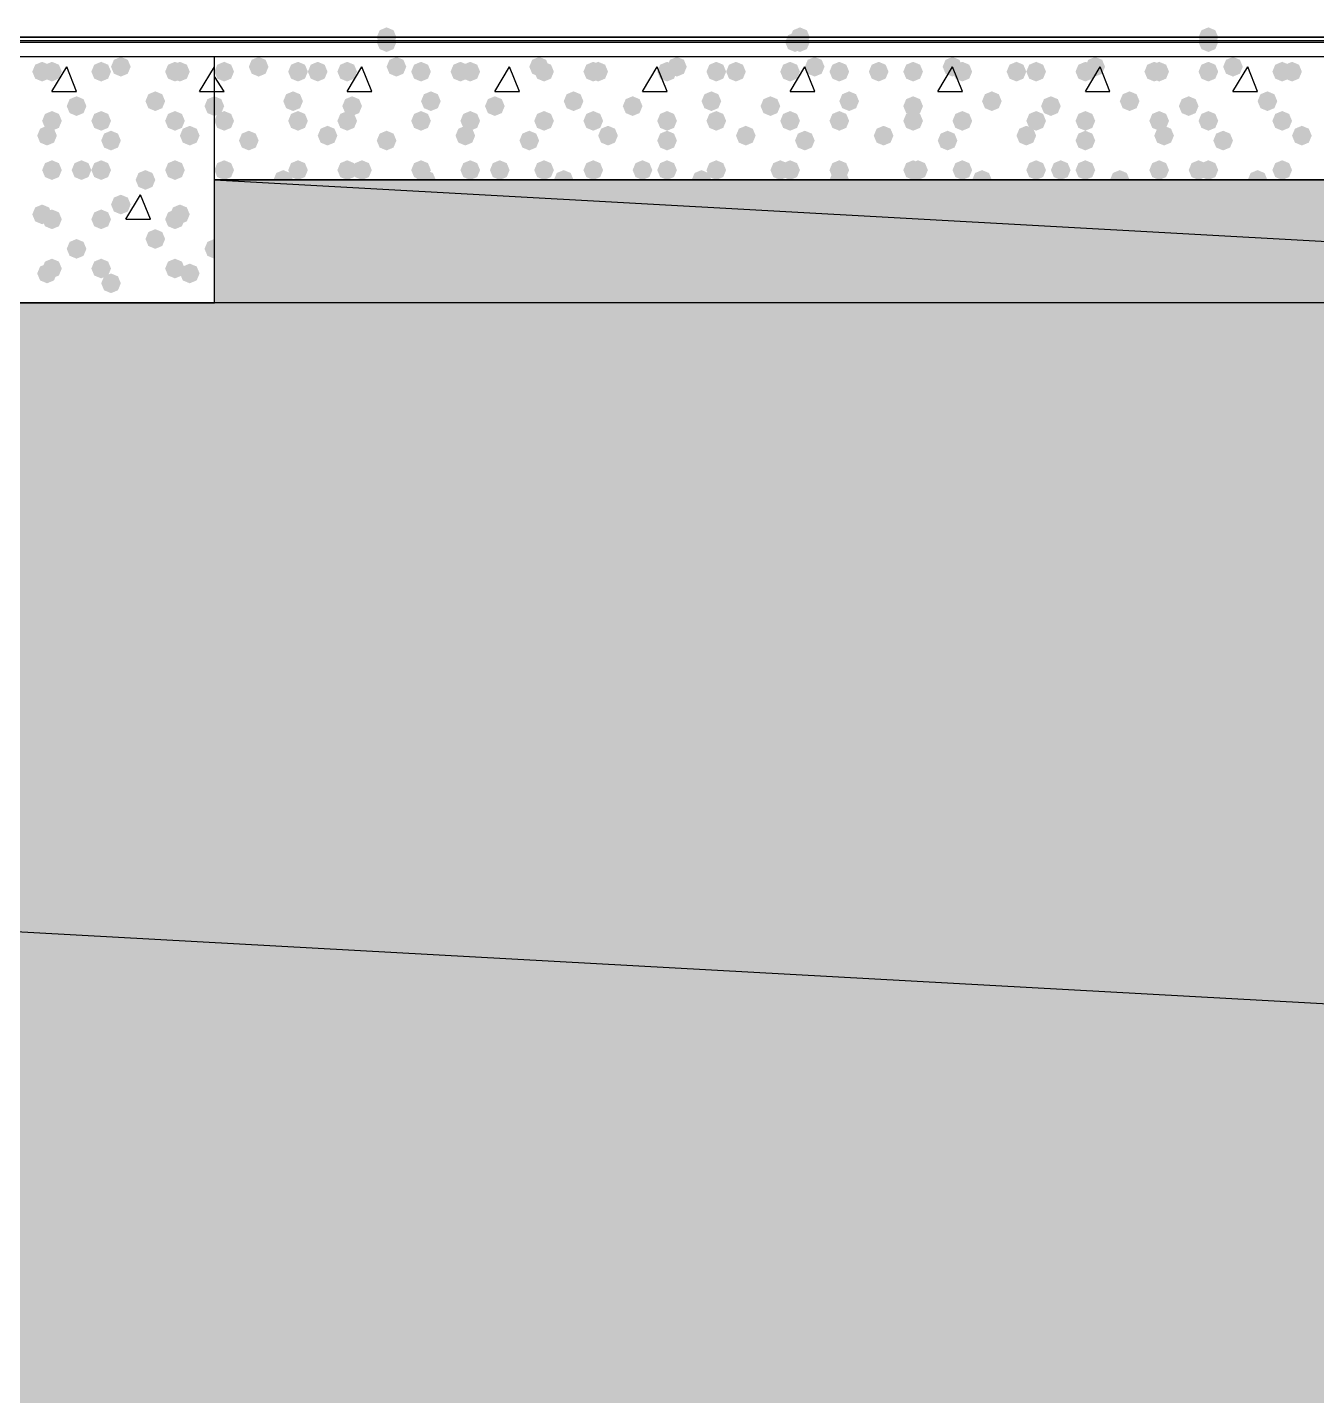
# Model space of a CAD drawing. Header units: millimetres. Extents: x 0 to 420, y 0 to 297.
# Drawn here: x 130.77 to 141.86, y 232.11 to 243.88 of the extents above; entities that cross this region are included whole.
import ezdxf

# ---------------------------------------------------------------- set-up
doc = ezdxf.new("R2010")
doc.units = ezdxf.units.MM
doc.layers.get('0').update_dxf_attribs({"linetype": 'CONTINUOUS'})

msp = doc.modelspace()

# ---------------------------------------------------------------- hatches: boundary and pattern name
at = {"true_color": 0x0000fe}
for points in [[(133.942667, 243.797667), (133.917796, 243.737871), (133.858, 243.713), (133.798204, 243.737871), (133.773333, 243.797667), (133.798204, 243.857462), (133.858, 243.882333), (133.917796, 243.857463)], [(137.498667, 243.797667), (137.473796, 243.737871), (137.414, 243.713), (137.354204, 243.737871), (137.329333, 243.797667), (137.354204, 243.857462), (137.414, 243.882333), (137.473796, 243.857463)], [(141.012333, 243.797667), (140.987462, 243.737871), (140.927667, 243.713), (140.867871, 243.737871), (140.843, 243.797667), (140.867871, 243.857462), (140.927667, 243.882333), (140.987462, 243.857463)], [(133.942667, 243.755333), (133.917796, 243.695537), (133.858, 243.670667), (133.798204, 243.695537), (133.773333, 243.755333), (133.798204, 243.815129), (133.858, 243.84), (133.917796, 243.815129)], [(133.942667, 243.755333), (133.917796, 243.695537), (133.858, 243.670667), (133.798204, 243.695537), (133.773333, 243.755333), (133.798204, 243.815129), (133.858, 243.84), (133.917796, 243.815129)], [(133.942667, 243.755333), (133.917796, 243.695537), (133.858, 243.670667), (133.798204, 243.695537), (133.773333, 243.755333), (133.798204, 243.815129), (133.858, 243.84), (133.917796, 243.815129)], [(137.456333, 243.755333), (137.431463, 243.695537), (137.371667, 243.670667), (137.311871, 243.695537), (137.287, 243.755333), (137.311871, 243.815129), (137.371667, 243.84), (137.431462, 243.815129)], [(137.498667, 243.755333), (137.473796, 243.695537), (137.414, 243.670667), (137.354204, 243.695537), (137.329333, 243.755333), (137.354204, 243.815129), (137.414, 243.84), (137.473796, 243.815129)], [(137.498667, 243.755333), (137.473796, 243.695537), (137.414, 243.670667), (137.354204, 243.695537), (137.329333, 243.755333), (137.354204, 243.815129), (137.414, 243.84), (137.473796, 243.815129)], [(141.012333, 243.755333), (140.987462, 243.695537), (140.927667, 243.670667), (140.867871, 243.695537), (140.843, 243.755333), (140.867871, 243.815129), (140.927667, 243.84), (140.987462, 243.815129)], [(141.012333, 243.755333), (140.987462, 243.695537), (140.927667, 243.670667), (140.867871, 243.695537), (140.843, 243.755333), (140.867871, 243.815129), (140.927667, 243.84), (140.987462, 243.815129)], [(141.012333, 243.755333), (140.987462, 243.695537), (140.927667, 243.670667), (140.867871, 243.695537), (140.843, 243.755333), (140.867871, 243.815129), (140.927667, 243.84), (140.987462, 243.815129)]]:
    msp.add_hatch(color=0, dxfattribs=at).paths.add_polyline_path(points, flags=0)
at = {"true_color": 0x000007}
h = msp.add_hatch(color=0, dxfattribs=at)
h.paths.add_polyline_path([(31.284333, 243.755333), (379.73, 243.755333)], flags=0)
h.paths.add_polyline_path([(379.73, 243.755333), (31.284333, 243.755333)], flags=0)
for points in [[(131.656667, 243.543667), (131.631796, 243.483871), (131.572, 243.459), (131.512204, 243.483871), (131.487333, 243.543667), (131.512204, 243.603462), (131.572, 243.628333), (131.631796, 243.603463)], [(130.979333, 243.501333), (130.954462, 243.441537), (130.894667, 243.416667), (130.834871, 243.441537), (130.81, 243.501333), (130.834871, 243.561129), (130.894667, 243.586), (130.954462, 243.561129)], [(131.064, 243.501333), (131.039129, 243.441537), (130.979333, 243.416667), (130.919538, 243.441537), (130.894667, 243.501333), (130.919537, 243.561129), (130.979333, 243.586), (131.039129, 243.561129)], [(131.487333, 243.501333), (131.462463, 243.441537), (131.402667, 243.416667), (131.342871, 243.441537), (131.318, 243.501333), (131.342871, 243.561129), (131.402667, 243.586), (131.462462, 243.561129)], [(132.122333, 243.501333), (132.097463, 243.441537), (132.037667, 243.416667), (131.977871, 243.441537), (131.953, 243.501333), (131.977871, 243.561129), (132.037667, 243.586), (132.097462, 243.561129)], [(132.164667, 243.501333), (132.139796, 243.441537), (132.08, 243.416667), (132.020204, 243.441537), (131.995333, 243.501333), (132.020204, 243.561129), (132.08, 243.586), (132.139796, 243.561129)], [(131.275667, 243.205), (131.250796, 243.145204), (131.191, 243.120333), (131.131204, 243.145204), (131.106333, 243.205), (131.131204, 243.264796), (131.191, 243.289667), (131.250796, 243.264796)], [(131.953, 243.247333), (131.928129, 243.187537), (131.868333, 243.162667), (131.808538, 243.187537), (131.783667, 243.247333), (131.808537, 243.307129), (131.868333, 243.332), (131.928129, 243.307129)], [(132.461, 243.205), (132.436129, 243.145204), (132.376333, 243.120333), (132.316538, 243.145204), (132.291667, 243.205), (132.316537, 243.264796), (132.376333, 243.289667), (132.436129, 243.264796)], [(131.064, 243.078), (131.039129, 243.018204), (130.979333, 242.993333), (130.919538, 243.018204), (130.894667, 243.078), (130.919537, 243.137796), (130.979333, 243.162667), (131.039129, 243.137796)], [(131.487333, 243.078), (131.462463, 243.018204), (131.402667, 242.993333), (131.342871, 243.018204), (131.318, 243.078), (131.342871, 243.137796), (131.402667, 243.162667), (131.462462, 243.137796)], [(132.122333, 243.078), (132.097463, 243.018204), (132.037667, 242.993333), (131.977871, 243.018204), (131.953, 243.078), (131.977871, 243.137796), (132.037667, 243.162667), (132.097462, 243.137796)], [(131.021667, 242.951), (130.996796, 242.891204), (130.937, 242.866333), (130.877204, 242.891204), (130.852333, 242.951), (130.877204, 243.010796), (130.937, 243.035667), (130.996796, 243.010796)], [(132.249333, 242.951), (132.224463, 242.891204), (132.164667, 242.866333), (132.104871, 242.891204), (132.08, 242.951), (132.104871, 243.010796), (132.164667, 243.035667), (132.224462, 243.010796)], [(131.572, 242.908667), (131.547129, 242.848871), (131.487333, 242.824), (131.427538, 242.848871), (131.402667, 242.908667), (131.427537, 242.968462), (131.487333, 242.993333), (131.547129, 242.968463)], [(131.064, 242.654667), (131.039129, 242.594871), (130.979333, 242.57), (130.919538, 242.594871), (130.894667, 242.654667), (130.919537, 242.714462), (130.979333, 242.739333), (131.039129, 242.714463)], [(131.318, 242.654667), (131.293129, 242.594871), (131.233333, 242.57), (131.173537, 242.594871), (131.148667, 242.654667), (131.173537, 242.714462), (131.233333, 242.739333), (131.293129, 242.714463)], [(131.487333, 242.654667), (131.462463, 242.594871), (131.402667, 242.57), (131.342871, 242.594871), (131.318, 242.654667), (131.342871, 242.714462), (131.402667, 242.739333), (131.462462, 242.714463)], [(132.122333, 242.654667), (132.097463, 242.594871), (132.037667, 242.57), (131.977871, 242.594871), (131.953, 242.654667), (131.977871, 242.714462), (132.037667, 242.739333), (132.097462, 242.714463)], [(131.868333, 242.57), (131.843463, 242.510204), (131.783667, 242.485333), (131.723871, 242.510204), (131.699, 242.57), (131.723871, 242.629796), (131.783667, 242.654667), (131.843462, 242.629796)], [(131.656667, 242.358333), (131.631796, 242.298537), (131.572, 242.273667), (131.512204, 242.298537), (131.487333, 242.358333), (131.512204, 242.418129), (131.572, 242.443), (131.631796, 242.418129)], [(130.979333, 242.273667), (130.954462, 242.213871), (130.894667, 242.189), (130.834871, 242.213871), (130.81, 242.273667), (130.834871, 242.333462), (130.894667, 242.358333), (130.954462, 242.333463)], [(132.164667, 242.273667), (132.139796, 242.213871), (132.08, 242.189), (132.020204, 242.213871), (131.995333, 242.273667), (132.020204, 242.333462), (132.08, 242.358333), (132.139796, 242.333463)], [(131.064, 242.231333), (131.039129, 242.171537), (130.979333, 242.146667), (130.919538, 242.171537), (130.894667, 242.231333), (130.919537, 242.291129), (130.979333, 242.316), (131.039129, 242.291129)], [(131.487333, 242.231333), (131.462463, 242.171537), (131.402667, 242.146667), (131.342871, 242.171537), (131.318, 242.231333), (131.342871, 242.291129), (131.402667, 242.316), (131.462462, 242.291129)], [(132.122333, 242.231333), (132.097463, 242.171537), (132.037667, 242.146667), (131.977871, 242.171537), (131.953, 242.231333), (131.977871, 242.291129), (132.037667, 242.316), (132.097462, 242.291129)], [(131.953, 242.062), (131.928129, 242.002204), (131.868333, 241.977333), (131.808538, 242.002204), (131.783667, 242.062), (131.808537, 242.121796), (131.868333, 242.146667), (131.928129, 242.121796)], [(131.275667, 241.977333), (131.250796, 241.917537), (131.191, 241.892667), (131.131204, 241.917537), (131.106333, 241.977333), (131.131204, 242.037129), (131.191, 242.062), (131.250796, 242.037129)], [(132.461, 241.977333), (132.436129, 241.917537), (132.376333, 241.892667), (132.316538, 241.917537), (132.291667, 241.977333), (132.316537, 242.037129), (132.376333, 242.062), (132.436129, 242.037129)], [(131.021667, 241.765667), (130.996796, 241.705871), (130.937, 241.681), (130.877204, 241.705871), (130.852333, 241.765667), (130.877204, 241.825462), (130.937, 241.850333), (130.996796, 241.825463)], [(131.064, 241.808), (131.039129, 241.748204), (130.979333, 241.723333), (130.919538, 241.748204), (130.894667, 241.808), (130.919537, 241.867796), (130.979333, 241.892667), (131.039129, 241.867796)], [(131.487333, 241.808), (131.462463, 241.748204), (131.402667, 241.723333), (131.342871, 241.748204), (131.318, 241.808), (131.342871, 241.867796), (131.402667, 241.892667), (131.462462, 241.867796)], [(132.122333, 241.808), (132.097463, 241.748204), (132.037667, 241.723333), (131.977871, 241.748204), (131.953, 241.808), (131.977871, 241.867796), (132.037667, 241.892667), (132.097462, 241.867796)], [(132.249333, 241.765667), (132.224463, 241.705871), (132.164667, 241.681), (132.104871, 241.705871), (132.08, 241.765667), (132.104871, 241.825462), (132.164667, 241.850333), (132.224462, 241.825463)], [(131.572, 241.681), (131.547129, 241.621204), (131.487333, 241.596333), (131.427538, 241.621204), (131.402667, 241.681), (131.427537, 241.740796), (131.487333, 241.765667), (131.547129, 241.740796)]]:
    msp.add_hatch(color=0, dxfattribs=at).paths.add_polyline_path(points, flags=0)
at = {"true_color": 0x000008}
for points in [[(132.842, 243.543667), (132.817129, 243.483871), (132.757333, 243.459), (132.697538, 243.483871), (132.672667, 243.543667), (132.697537, 243.603462), (132.757333, 243.628333), (132.817129, 243.603463)], [(134.027333, 243.543667), (134.002463, 243.483871), (133.942667, 243.459), (133.882871, 243.483871), (133.858, 243.543667), (133.882871, 243.603462), (133.942667, 243.628333), (134.002462, 243.603463)], [(135.255, 243.543667), (135.230129, 243.483871), (135.170333, 243.459), (135.110537, 243.483871), (135.085667, 243.543667), (135.110537, 243.603462), (135.170333, 243.628333), (135.230129, 243.603463)], [(136.440333, 243.543667), (136.415463, 243.483871), (136.355667, 243.459), (136.295871, 243.483871), (136.271, 243.543667), (136.295871, 243.603462), (136.355667, 243.628333), (136.415462, 243.603463)], [(137.625667, 243.543667), (137.600796, 243.483871), (137.541, 243.459), (137.481204, 243.483871), (137.456333, 243.543667), (137.481204, 243.603462), (137.541, 243.628333), (137.600796, 243.603463)], [(138.811, 243.543667), (138.786129, 243.483871), (138.726333, 243.459), (138.666538, 243.483871), (138.641667, 243.543667), (138.666537, 243.603462), (138.726333, 243.628333), (138.786129, 243.603463)], [(140.038667, 243.543667), (140.013796, 243.483871), (139.954, 243.459), (139.894204, 243.483871), (139.869333, 243.543667), (139.894204, 243.603462), (139.954, 243.628333), (140.013796, 243.603463)], [(141.224, 243.543667), (141.199129, 243.483871), (141.139333, 243.459), (141.079537, 243.483871), (141.054667, 243.543667), (141.079537, 243.603462), (141.139333, 243.628333), (141.199129, 243.603463)], [(132.545667, 243.501333), (132.520796, 243.441537), (132.461, 243.416667), (132.401204, 243.441537), (132.376333, 243.501333), (132.401204, 243.561129), (132.461, 243.586), (132.520796, 243.561129)], [(133.180667, 243.501333), (133.155796, 243.441537), (133.096, 243.416667), (133.036204, 243.441537), (133.011333, 243.501333), (133.036204, 243.561129), (133.096, 243.586), (133.155796, 243.561129)], [(133.35, 243.501333), (133.325129, 243.441537), (133.265333, 243.416667), (133.205537, 243.441537), (133.180667, 243.501333), (133.205537, 243.561129), (133.265333, 243.586), (133.325129, 243.561129)], [(133.604, 243.501333), (133.579129, 243.441537), (133.519333, 243.416667), (133.459538, 243.441537), (133.434667, 243.501333), (133.459537, 243.561129), (133.519333, 243.586), (133.579129, 243.561129)], [(134.239, 243.501333), (134.214129, 243.441537), (134.154333, 243.416667), (134.094538, 243.441537), (134.069667, 243.501333), (134.094537, 243.561129), (134.154333, 243.586), (134.214129, 243.561129)], [(134.577667, 243.501333), (134.552796, 243.441537), (134.493, 243.416667), (134.433204, 243.441537), (134.408333, 243.501333), (134.433204, 243.561129), (134.493, 243.586), (134.552796, 243.561129)], [(134.662333, 243.501333), (134.637463, 243.441537), (134.577667, 243.416667), (134.517871, 243.441537), (134.493, 243.501333), (134.517871, 243.561129), (134.577667, 243.586), (134.637462, 243.561129)], [(135.297333, 243.501333), (135.272463, 243.441537), (135.212667, 243.416667), (135.152871, 243.441537), (135.128, 243.501333), (135.152871, 243.561129), (135.212667, 243.586), (135.272462, 243.561129)], [(135.720667, 243.501333), (135.695796, 243.441537), (135.636, 243.416667), (135.576204, 243.441537), (135.551333, 243.501333), (135.576204, 243.561129), (135.636, 243.586), (135.695796, 243.561129)], [(135.763, 243.501333), (135.738129, 243.441537), (135.678333, 243.416667), (135.618538, 243.441537), (135.593667, 243.501333), (135.618537, 243.561129), (135.678333, 243.586), (135.738129, 243.561129)], [(136.355667, 243.501333), (136.330796, 243.441537), (136.271, 243.416667), (136.211204, 243.441537), (136.186333, 243.501333), (136.211204, 243.561129), (136.271, 243.586), (136.330796, 243.561129)], [(136.779, 243.501333), (136.754129, 243.441537), (136.694333, 243.416667), (136.634537, 243.441537), (136.609667, 243.501333), (136.634537, 243.561129), (136.694333, 243.586), (136.754129, 243.561129)], [(136.948333, 243.501333), (136.923463, 243.441537), (136.863667, 243.416667), (136.803871, 243.441537), (136.779, 243.501333), (136.803871, 243.561129), (136.863667, 243.586), (136.923462, 243.561129)], [(137.414, 243.501333), (137.389129, 243.441537), (137.329333, 243.416667), (137.269538, 243.441537), (137.244667, 243.501333), (137.269537, 243.561129), (137.329333, 243.586), (137.389129, 243.561129)], [(137.837333, 243.501333), (137.812463, 243.441537), (137.752667, 243.416667), (137.692871, 243.441537), (137.668, 243.501333), (137.692871, 243.561129), (137.752667, 243.586), (137.812462, 243.561129)], [(138.176, 243.501333), (138.151129, 243.441537), (138.091333, 243.416667), (138.031538, 243.441537), (138.006667, 243.501333), (138.031537, 243.561129), (138.091333, 243.586), (138.151129, 243.561129)], [(138.472333, 243.501333), (138.447463, 243.441537), (138.387667, 243.416667), (138.327871, 243.441537), (138.303, 243.501333), (138.327871, 243.561129), (138.387667, 243.586), (138.447462, 243.561129)], [(138.895667, 243.501333), (138.870796, 243.441537), (138.811, 243.416667), (138.751204, 243.441537), (138.726333, 243.501333), (138.751204, 243.561129), (138.811, 243.586), (138.870796, 243.561129)], [(139.361333, 243.501333), (139.336462, 243.441537), (139.276667, 243.416667), (139.216871, 243.441537), (139.192, 243.501333), (139.216871, 243.561129), (139.276667, 243.586), (139.336462, 243.561129)], [(139.530667, 243.501333), (139.505796, 243.441537), (139.446, 243.416667), (139.386204, 243.441537), (139.361333, 243.501333), (139.386204, 243.561129), (139.446, 243.586), (139.505796, 243.561129)], [(139.954, 243.501333), (139.929129, 243.441537), (139.869333, 243.416667), (139.809538, 243.441537), (139.784667, 243.501333), (139.809537, 243.561129), (139.869333, 243.586), (139.929129, 243.561129)], [(140.546667, 243.501333), (140.521796, 243.441537), (140.462, 243.416667), (140.402204, 243.441537), (140.377333, 243.501333), (140.402204, 243.561129), (140.462, 243.586), (140.521796, 243.561129)], [(140.589, 243.501333), (140.564129, 243.441537), (140.504333, 243.416667), (140.444538, 243.441537), (140.419667, 243.501333), (140.444537, 243.561129), (140.504333, 243.586), (140.564129, 243.561129)], [(141.012333, 243.501333), (140.987462, 243.441537), (140.927667, 243.416667), (140.867871, 243.441537), (140.843, 243.501333), (140.867871, 243.561129), (140.927667, 243.586), (140.987462, 243.561129)], [(141.647333, 243.501333), (141.622463, 243.441537), (141.562667, 243.416667), (141.502871, 243.441537), (141.478, 243.501333), (141.502871, 243.561129), (141.562667, 243.586), (141.622462, 243.561129)], [(141.732, 243.501333), (141.707129, 243.441537), (141.647333, 243.416667), (141.587538, 243.441537), (141.562667, 243.501333), (141.587537, 243.561129), (141.647333, 243.586), (141.707129, 243.561129)], [(133.138333, 243.247333), (133.113463, 243.187537), (133.053667, 243.162667), (132.993871, 243.187537), (132.969, 243.247333), (132.993871, 243.307129), (133.053667, 243.332), (133.113462, 243.307129)], [(133.646333, 243.205), (133.621463, 243.145204), (133.561667, 243.120333), (133.501871, 243.145204), (133.477, 243.205), (133.501871, 243.264796), (133.561667, 243.289667), (133.621462, 243.264796)], [(134.323667, 243.247333), (134.298796, 243.187537), (134.239, 243.162667), (134.179204, 243.187537), (134.154333, 243.247333), (134.179204, 243.307129), (134.239, 243.332), (134.298796, 243.307129)], [(134.874, 243.205), (134.849129, 243.145204), (134.789333, 243.120333), (134.729537, 243.145204), (134.704667, 243.205), (134.729537, 243.264796), (134.789333, 243.289667), (134.849129, 243.264796)], [(135.551333, 243.247333), (135.526463, 243.187537), (135.466667, 243.162667), (135.406871, 243.187537), (135.382, 243.247333), (135.406871, 243.307129), (135.466667, 243.332), (135.526462, 243.307129)], [(136.059333, 243.205), (136.034463, 243.145204), (135.974667, 243.120333), (135.914871, 243.145204), (135.89, 243.205), (135.914871, 243.264796), (135.974667, 243.289667), (136.034462, 243.264796)], [(136.736667, 243.247333), (136.711796, 243.187537), (136.652, 243.162667), (136.592204, 243.187537), (136.567333, 243.247333), (136.592204, 243.307129), (136.652, 243.332), (136.711796, 243.307129)], [(137.244667, 243.205), (137.219796, 243.145204), (137.16, 243.120333), (137.100204, 243.145204), (137.075333, 243.205), (137.100204, 243.264796), (137.16, 243.289667), (137.219796, 243.264796)], [(137.922, 243.247333), (137.897129, 243.187537), (137.837333, 243.162667), (137.777538, 243.187537), (137.752667, 243.247333), (137.777537, 243.307129), (137.837333, 243.332), (137.897129, 243.307129)], [(138.472333, 243.205), (138.447463, 243.145204), (138.387667, 243.120333), (138.327871, 243.145204), (138.303, 243.205), (138.327871, 243.264796), (138.387667, 243.289667), (138.447462, 243.264796)], [(139.149667, 243.247333), (139.124796, 243.187537), (139.065, 243.162667), (139.005204, 243.187537), (138.980333, 243.247333), (139.005204, 243.307129), (139.065, 243.332), (139.124796, 243.307129)], [(139.657667, 243.205), (139.632796, 243.145204), (139.573, 243.120333), (139.513204, 243.145204), (139.488333, 243.205), (139.513204, 243.264796), (139.573, 243.289667), (139.632796, 243.264796)], [(140.335, 243.247333), (140.310129, 243.187537), (140.250333, 243.162667), (140.190538, 243.187537), (140.165667, 243.247333), (140.190537, 243.307129), (140.250333, 243.332), (140.310129, 243.307129)], [(140.843, 243.205), (140.818129, 243.145204), (140.758333, 243.120333), (140.698537, 243.145204), (140.673667, 243.205), (140.698537, 243.264796), (140.758333, 243.289667), (140.818129, 243.264796)], [(141.520333, 243.247333), (141.495463, 243.187537), (141.435667, 243.162667), (141.375871, 243.187537), (141.351, 243.247333), (141.375871, 243.307129), (141.435667, 243.332), (141.495462, 243.307129)], [(132.545667, 243.078), (132.520796, 243.018204), (132.461, 242.993333), (132.401204, 243.018204), (132.376333, 243.078), (132.401204, 243.137796), (132.461, 243.162667), (132.520796, 243.137796)], [(133.180667, 243.078), (133.155796, 243.018204), (133.096, 242.993333), (133.036204, 243.018204), (133.011333, 243.078), (133.036204, 243.137796), (133.096, 243.162667), (133.155796, 243.137796)], [(133.604, 243.078), (133.579129, 243.018204), (133.519333, 242.993333), (133.459538, 243.018204), (133.434667, 243.078), (133.459537, 243.137796), (133.519333, 243.162667), (133.579129, 243.137796)], [(134.239, 243.078), (134.214129, 243.018204), (134.154333, 242.993333), (134.094538, 243.018204), (134.069667, 243.078), (134.094537, 243.137796), (134.154333, 243.162667), (134.214129, 243.137796)], [(134.662333, 243.078), (134.637463, 243.018204), (134.577667, 242.993333), (134.517871, 243.018204), (134.493, 243.078), (134.517871, 243.137796), (134.577667, 243.162667), (134.637462, 243.137796)], [(135.297333, 243.078), (135.272463, 243.018204), (135.212667, 242.993333), (135.152871, 243.018204), (135.128, 243.078), (135.152871, 243.137796), (135.212667, 243.162667), (135.272462, 243.137796)], [(135.720667, 243.078), (135.695796, 243.018204), (135.636, 242.993333), (135.576204, 243.018204), (135.551333, 243.078), (135.576204, 243.137796), (135.636, 243.162667), (135.695796, 243.137796)], [(136.355667, 243.078), (136.330796, 243.018204), (136.271, 242.993333), (136.211204, 243.018204), (136.186333, 243.078), (136.211204, 243.137796), (136.271, 243.162667), (136.330796, 243.137796)], [(136.779, 243.078), (136.754129, 243.018204), (136.694333, 242.993333), (136.634537, 243.018204), (136.609667, 243.078), (136.634537, 243.137796), (136.694333, 243.162667), (136.754129, 243.137796)], [(137.414, 243.078), (137.389129, 243.018204), (137.329333, 242.993333), (137.269538, 243.018204), (137.244667, 243.078), (137.269537, 243.137796), (137.329333, 243.162667), (137.389129, 243.137796)], [(137.837333, 243.078), (137.812463, 243.018204), (137.752667, 242.993333), (137.692871, 243.018204), (137.668, 243.078), (137.692871, 243.137796), (137.752667, 243.162667), (137.812462, 243.137796)], [(138.472333, 243.078), (138.447463, 243.018204), (138.387667, 242.993333), (138.327871, 243.018204), (138.303, 243.078), (138.327871, 243.137796), (138.387667, 243.162667), (138.447462, 243.137796)], [(138.895667, 243.078), (138.870796, 243.018204), (138.811, 242.993333), (138.751204, 243.018204), (138.726333, 243.078), (138.751204, 243.137796), (138.811, 243.162667), (138.870796, 243.137796)], [(139.530667, 243.078), (139.505796, 243.018204), (139.446, 242.993333), (139.386204, 243.018204), (139.361333, 243.078), (139.386204, 243.137796), (139.446, 243.162667), (139.505796, 243.137796)], [(139.954, 243.078), (139.929129, 243.018204), (139.869333, 242.993333), (139.809538, 243.018204), (139.784667, 243.078), (139.809537, 243.137796), (139.869333, 243.162667), (139.929129, 243.137796)], [(140.589, 243.078), (140.564129, 243.018204), (140.504333, 242.993333), (140.444538, 243.018204), (140.419667, 243.078), (140.444537, 243.137796), (140.504333, 243.162667), (140.564129, 243.137796)], [(141.012333, 243.078), (140.987462, 243.018204), (140.927667, 242.993333), (140.867871, 243.018204), (140.843, 243.078), (140.867871, 243.137796), (140.927667, 243.162667), (140.987462, 243.137796)], [(141.647333, 243.078), (141.622463, 243.018204), (141.562667, 242.993333), (141.502871, 243.018204), (141.478, 243.078), (141.502871, 243.137796), (141.562667, 243.162667), (141.622462, 243.137796)], [(133.434667, 242.951), (133.409796, 242.891204), (133.35, 242.866333), (133.290204, 242.891204), (133.265333, 242.951), (133.290204, 243.010796), (133.35, 243.035667), (133.409796, 243.010796)], [(134.62, 242.951), (134.595129, 242.891204), (134.535333, 242.866333), (134.475538, 242.891204), (134.450667, 242.951), (134.475537, 243.010796), (134.535333, 243.035667), (134.595129, 243.010796)], [(135.847667, 242.951), (135.822796, 242.891204), (135.763, 242.866333), (135.703204, 242.891204), (135.678333, 242.951), (135.703204, 243.010796), (135.763, 243.035667), (135.822796, 243.010796)], [(137.033, 242.951), (137.008129, 242.891204), (136.948333, 242.866333), (136.888537, 242.891204), (136.863667, 242.951), (136.888537, 243.010796), (136.948333, 243.035667), (137.008129, 243.010796)], [(138.218333, 242.951), (138.193463, 242.891204), (138.133667, 242.866333), (138.073871, 242.891204), (138.049, 242.951), (138.073871, 243.010796), (138.133667, 243.035667), (138.193462, 243.010796)], [(139.446, 242.951), (139.421129, 242.891204), (139.361333, 242.866333), (139.301537, 242.891204), (139.276667, 242.951), (139.301537, 243.010796), (139.361333, 243.035667), (139.421129, 243.010796)], [(140.631333, 242.951), (140.606462, 242.891204), (140.546667, 242.866333), (140.486871, 242.891204), (140.462, 242.951), (140.486871, 243.010796), (140.546667, 243.035667), (140.606462, 243.010796)], [(141.816667, 242.951), (141.791796, 242.891204), (141.732, 242.866333), (141.672204, 242.891204), (141.647333, 242.951), (141.672204, 243.010796), (141.732, 243.035667), (141.791796, 243.010796)], [(132.757333, 242.908667), (132.732463, 242.848871), (132.672667, 242.824), (132.612871, 242.848871), (132.588, 242.908667), (132.612871, 242.968462), (132.672667, 242.993333), (132.732462, 242.968463)], [(133.942667, 242.908667), (133.917796, 242.848871), (133.858, 242.824), (133.798204, 242.848871), (133.773333, 242.908667), (133.798204, 242.968462), (133.858, 242.993333), (133.917796, 242.968463)], [(135.170333, 242.908667), (135.145463, 242.848871), (135.085667, 242.824), (135.025871, 242.848871), (135.001, 242.908667), (135.025871, 242.968462), (135.085667, 242.993333), (135.145462, 242.968463)], [(136.355667, 242.908667), (136.330796, 242.848871), (136.271, 242.824), (136.211204, 242.848871), (136.186333, 242.908667), (136.211204, 242.968462), (136.271, 242.993333), (136.330796, 242.968463)], [(137.541, 242.908667), (137.516129, 242.848871), (137.456333, 242.824), (137.396538, 242.848871), (137.371667, 242.908667), (137.396537, 242.968462), (137.456333, 242.993333), (137.516129, 242.968463)], [(138.768667, 242.908667), (138.743796, 242.848871), (138.684, 242.824), (138.624204, 242.848871), (138.599333, 242.908667), (138.624204, 242.968462), (138.684, 242.993333), (138.743796, 242.968463)], [(139.954, 242.908667), (139.929129, 242.848871), (139.869333, 242.824), (139.809538, 242.848871), (139.784667, 242.908667), (139.809537, 242.968462), (139.869333, 242.993333), (139.929129, 242.968463)], [(141.139333, 242.908667), (141.114463, 242.848871), (141.054667, 242.824), (140.994871, 242.848871), (140.97, 242.908667), (140.994871, 242.968462), (141.054667, 242.993333), (141.114462, 242.968463)], [(132.545667, 242.654667), (132.520796, 242.594871), (132.461, 242.57), (132.401204, 242.594871), (132.376333, 242.654667), (132.401204, 242.714462), (132.461, 242.739333), (132.520796, 242.714463)], [(132.545667, 242.654667), (132.520796, 242.594871), (132.461, 242.57), (132.401204, 242.594871), (132.376333, 242.654667), (132.401204, 242.714462), (132.461, 242.739333), (132.520796, 242.714463)], [(133.180667, 242.654667), (133.155796, 242.594871), (133.096, 242.57), (133.036204, 242.594871), (133.011333, 242.654667), (133.036204, 242.714462), (133.096, 242.739333), (133.155796, 242.714463)], [(133.604, 242.654667), (133.579129, 242.594871), (133.519333, 242.57), (133.459538, 242.594871), (133.434667, 242.654667), (133.459537, 242.714462), (133.519333, 242.739333), (133.579129, 242.714463)], [(133.731, 242.654667), (133.706129, 242.594871), (133.646333, 242.57), (133.586538, 242.594871), (133.561667, 242.654667), (133.586537, 242.714462), (133.646333, 242.739333), (133.706129, 242.714463)], [(134.239, 242.654667), (134.214129, 242.594871), (134.154333, 242.57), (134.094538, 242.594871), (134.069667, 242.654667), (134.094537, 242.714462), (134.154333, 242.739333), (134.214129, 242.714463)], [(134.662333, 242.654667), (134.637463, 242.594871), (134.577667, 242.57), (134.517871, 242.594871), (134.493, 242.654667), (134.517871, 242.714462), (134.577667, 242.739333), (134.637462, 242.714463)], [(134.916333, 242.654667), (134.891462, 242.594871), (134.831667, 242.57), (134.771871, 242.594871), (134.747, 242.654667), (134.771871, 242.714462), (134.831667, 242.739333), (134.891462, 242.714463)], [(135.297333, 242.654667), (135.272463, 242.594871), (135.212667, 242.57), (135.152871, 242.594871), (135.128, 242.654667), (135.152871, 242.714462), (135.212667, 242.739333), (135.272462, 242.714463)], [(135.720667, 242.654667), (135.695796, 242.594871), (135.636, 242.57), (135.576204, 242.594871), (135.551333, 242.654667), (135.576204, 242.714462), (135.636, 242.739333), (135.695796, 242.714463)], [(136.144, 242.654667), (136.119129, 242.594871), (136.059333, 242.57), (135.999538, 242.594871), (135.974667, 242.654667), (135.999537, 242.714462), (136.059333, 242.739333), (136.119129, 242.714463)], [(136.355667, 242.654667), (136.330796, 242.594871), (136.271, 242.57), (136.211204, 242.594871), (136.186333, 242.654667), (136.211204, 242.714462), (136.271, 242.739333), (136.330796, 242.714463)], [(136.779, 242.654667), (136.754129, 242.594871), (136.694333, 242.57), (136.634537, 242.594871), (136.609667, 242.654667), (136.634537, 242.714462), (136.694333, 242.739333), (136.754129, 242.714463)], [(137.329333, 242.654667), (137.304463, 242.594871), (137.244667, 242.57), (137.184871, 242.594871), (137.16, 242.654667), (137.184871, 242.714462), (137.244667, 242.739333), (137.304462, 242.714463)], [(137.414, 242.654667), (137.389129, 242.594871), (137.329333, 242.57), (137.269538, 242.594871), (137.244667, 242.654667), (137.269537, 242.714462), (137.329333, 242.739333), (137.389129, 242.714463)], [(137.837333, 242.654667), (137.812463, 242.594871), (137.752667, 242.57), (137.692871, 242.594871), (137.668, 242.654667), (137.692871, 242.714462), (137.752667, 242.739333), (137.812462, 242.714463)], [(138.472333, 242.654667), (138.447463, 242.594871), (138.387667, 242.57), (138.327871, 242.594871), (138.303, 242.654667), (138.327871, 242.714462), (138.387667, 242.739333), (138.447462, 242.714463)], [(138.514667, 242.654667), (138.489796, 242.594871), (138.43, 242.57), (138.370204, 242.594871), (138.345333, 242.654667), (138.370204, 242.714462), (138.43, 242.739333), (138.489796, 242.714463)], [(138.895667, 242.654667), (138.870796, 242.594871), (138.811, 242.57), (138.751204, 242.594871), (138.726333, 242.654667), (138.751204, 242.714462), (138.811, 242.739333), (138.870796, 242.714463)], [(139.530667, 242.654667), (139.505796, 242.594871), (139.446, 242.57), (139.386204, 242.594871), (139.361333, 242.654667), (139.386204, 242.714462), (139.446, 242.739333), (139.505796, 242.714463)], [(139.742333, 242.654667), (139.717463, 242.594871), (139.657667, 242.57), (139.597871, 242.594871), (139.573, 242.654667), (139.597871, 242.714462), (139.657667, 242.739333), (139.717462, 242.714463)], [(139.954, 242.654667), (139.929129, 242.594871), (139.869333, 242.57), (139.809538, 242.594871), (139.784667, 242.654667), (139.809537, 242.714462), (139.869333, 242.739333), (139.929129, 242.714463)], [(140.589, 242.654667), (140.564129, 242.594871), (140.504333, 242.57), (140.444538, 242.594871), (140.419667, 242.654667), (140.444537, 242.714462), (140.504333, 242.739333), (140.564129, 242.714463)], [(140.927667, 242.654667), (140.902796, 242.594871), (140.843, 242.57), (140.783204, 242.594871), (140.758333, 242.654667), (140.783204, 242.714462), (140.843, 242.739333), (140.902796, 242.714463)], [(141.012333, 242.654667), (140.987462, 242.594871), (140.927667, 242.57), (140.867871, 242.594871), (140.843, 242.654667), (140.867871, 242.714462), (140.927667, 242.739333), (140.987462, 242.714463)], [(141.647333, 242.654667), (141.622463, 242.594871), (141.562667, 242.57), (141.502871, 242.594871), (141.478, 242.654667), (141.502871, 242.714462), (141.562667, 242.739333), (141.622462, 242.714463)], [(133.053667, 242.57), (133.028796, 242.510204), (132.969, 242.485333), (132.909204, 242.510204), (132.884333, 242.57), (132.909204, 242.629796), (132.969, 242.654667), (133.028796, 242.629796)], [(134.281333, 242.57), (134.256463, 242.510204), (134.196667, 242.485333), (134.136871, 242.510204), (134.112, 242.57), (134.136871, 242.629796), (134.196667, 242.654667), (134.256462, 242.629796)], [(135.466667, 242.57), (135.441796, 242.510204), (135.382, 242.485333), (135.322204, 242.510204), (135.297333, 242.57), (135.322204, 242.629796), (135.382, 242.654667), (135.441796, 242.629796)], [(136.652, 242.57), (136.627129, 242.510204), (136.567333, 242.485333), (136.507538, 242.510204), (136.482667, 242.57), (136.507537, 242.629796), (136.567333, 242.654667), (136.627129, 242.629796)], [(137.837333, 242.57), (137.812463, 242.510204), (137.752667, 242.485333), (137.692871, 242.510204), (137.668, 242.57), (137.692871, 242.629796), (137.752667, 242.654667), (137.812462, 242.629796)], [(139.065, 242.57), (139.040129, 242.510204), (138.980333, 242.485333), (138.920537, 242.510204), (138.895667, 242.57), (138.920537, 242.629796), (138.980333, 242.654667), (139.040129, 242.629796)], [(140.250333, 242.57), (140.225463, 242.510204), (140.165667, 242.485333), (140.105871, 242.510204), (140.081, 242.57), (140.105871, 242.629796), (140.165667, 242.654667), (140.225462, 242.629796)], [(141.435667, 242.57), (141.410796, 242.510204), (141.351, 242.485333), (141.291204, 242.510204), (141.266333, 242.57), (141.291204, 242.629796), (141.351, 242.654667), (141.410796, 242.629796)]]:
    msp.add_hatch(color=0, dxfattribs=at).paths.add_polyline_path(points, flags=0)
h = msp.add_hatch(color=0, dxfattribs=at)
h.paths.add_polyline_path([(151.468667, 242.57), (132.376333, 242.57), (151.468667, 241.511667)], flags=0)
h.paths.add_polyline_path([(132.376333, 242.57), (151.468667, 241.511667), (132.376333, 241.511667)], flags=0)
h = msp.add_hatch(color=0, dxfattribs=at)
h.paths.add_polyline_path([(378.544667, 241.511667), (32.469667, 241.511667), (378.544667, 222.461667)], flags=0)
h.paths.add_polyline_path([(32.469667, 241.511667), (378.544667, 222.461667), (32.469667, 222.461667)], flags=0)

# ---------------------------------------------------------------- linework, layer by layer
at = {"color": 0, "true_color": 0x000007}
for points in [[(379.73, 243.797667), (31.242, 243.797667), (379.73, 243.797667), (31.242, 243.755333)], [(379.73, 243.797667), (31.242, 243.797667), (31.242, 243.755333)], [(379.73, 243.755333), (31.284333, 243.755333), (31.242, 243.755333)], [(31.284333, 243.755333), (379.73, 243.755333)], [(31.284333, 243.755333), (379.73, 243.755333)], [(151.468667, 243.628333), (132.376333, 243.628333)], [(130.979333, 243.332), (131.106333, 243.543667)], [(131.191, 243.332), (131.106333, 243.543667)], [(132.249333, 243.332), (132.376333, 243.543667)], [(132.376333, 243.459), (132.376333, 243.543667)], [(130.979333, 243.332), (131.191, 243.332)], [(132.249333, 243.332), (132.376333, 243.332)], [(132.376333, 242.57), (151.468667, 242.57)], [(131.614333, 242.231333), (131.741333, 242.443)], [(131.826, 242.231333), (131.741333, 242.443)], [(131.614333, 242.231333), (131.826, 242.231333)]]:
    msp.add_lwpolyline(points, dxfattribs=at)
for points in [[(31.284333, 243.755333), (379.73, 243.755333)], [(31.284333, 243.755333), (379.73, 243.755333)], [(379.73, 243.755333), (31.284333, 243.755333)], [(130.259667, 243.628333), (130.259667, 241.511667), (132.376333, 241.511667), (132.376333, 243.628333)]]:
    msp.add_lwpolyline(points, close=True, dxfattribs=at)
at = {"color": 0, "true_color": 0x000008}
for points in [[(133.519333, 243.332), (133.646333, 243.543667)], [(133.731, 243.332), (133.646333, 243.543667)], [(134.789333, 243.332), (134.916333, 243.543667)], [(135.001, 243.332), (134.916333, 243.543667)], [(136.059333, 243.332), (136.186333, 243.543667)], [(136.271, 243.332), (136.186333, 243.543667)], [(137.329333, 243.332), (137.456333, 243.543667)], [(137.541, 243.332), (137.456333, 243.543667)], [(138.599333, 243.332), (138.726333, 243.543667)], [(138.811, 243.332), (138.726333, 243.543667)], [(139.869333, 243.332), (139.996333, 243.543667)], [(140.081, 243.332), (139.996333, 243.543667)], [(141.139333, 243.332), (141.266333, 243.543667)], [(141.351, 243.332), (141.266333, 243.543667)], [(132.461, 243.332), (132.376333, 243.459)], [(132.376333, 243.332), (132.461, 243.332)], [(133.519333, 243.332), (133.731, 243.332)], [(134.789333, 243.332), (135.001, 243.332)], [(136.059333, 243.332), (136.271, 243.332)], [(137.329333, 243.332), (137.541, 243.332)], [(138.599333, 243.332), (138.811, 243.332)], [(139.869333, 243.332), (140.081, 243.332)], [(141.139333, 243.332), (141.351, 243.332)]]:
    msp.add_lwpolyline(points, dxfattribs=at)
for points in [[(151.468667, 242.57), (132.376333, 242.57), (151.468667, 241.511667)], [(132.376333, 242.57), (151.468667, 241.511667), (132.376333, 241.511667)], [(378.544667, 241.511667), (32.469667, 241.511667), (378.544667, 222.461667)], [(32.469667, 241.511667), (378.544667, 222.461667), (32.469667, 222.461667)]]:
    msp.add_lwpolyline(points, close=True, dxfattribs=at)

doc.saveas('drawing.dxf')
